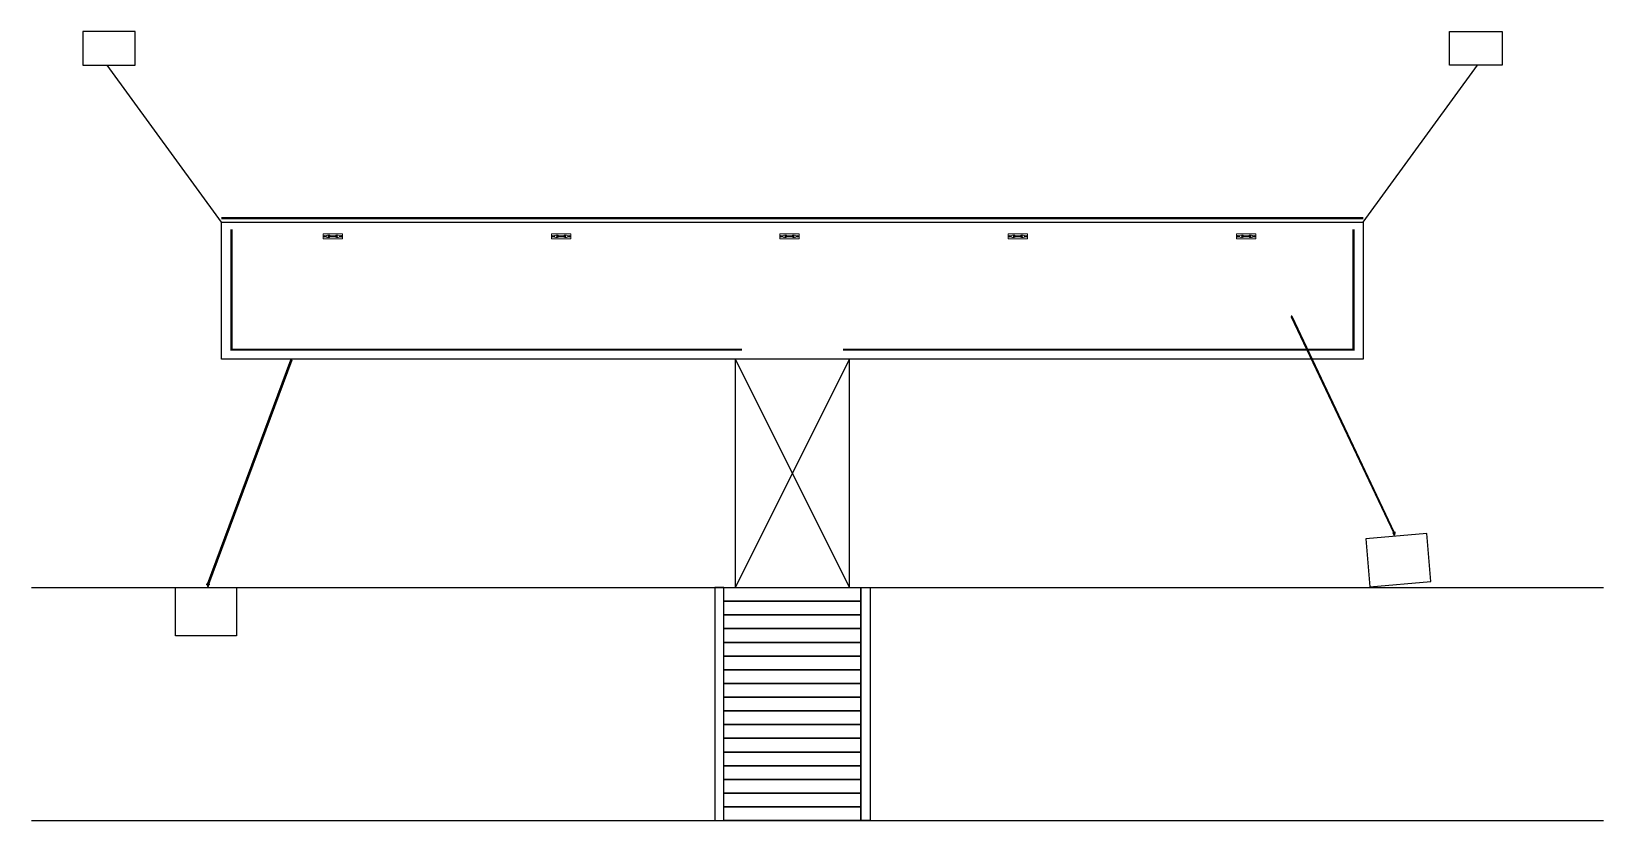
# Model space of a CAD drawing. Header units: inches. Extents: x -26293 to 81187, y 81567 to 122747.
# Drawn here: x -26293 to 8128, y 105476 to 122747 of the extents above; entities that cross this region are included whole.
import ezdxf

# ---------------------------------------------------------------- set-up
doc = ezdxf.new("R2010")
doc.units = ezdxf.units.IN
doc.header["$LTSCALE"] = 1000
doc.header["$MEASUREMENT"] = 0
doc.linetypes.add('DOTE', pattern=[2.42, 2, -0.2, 0.02, -0.2])
doc.layers.add('00标注文字', color=2, linetype='Continuous', lineweight=15)
for name, color, linetype in [('DOTE', 1, 'Continuous'), ('PUB_DIM', 3, 'Continuous'), ('W-STEEL_FRAME钢架', 3, 'Continuous')]:
    doc.layers.add(name, color=color, linetype=linetype)

# ---------------------------------------------------------------- blocks, each defined once
blk = doc.blocks.new('游艇码头系船柱')
at = {"layer": '00标注文字', "color": 2}
for p, q in [((0.04, 0.1), (0.045, 0.1)), ((0.04, 0.05), (0.045, 0.05)), ((0.045, 0.1), (0.045, 0.05)), ((0.045, 0.095), (0.096, 0.095)), ((0.045, 0.055), (0.096, 0.055)), ((0.15, 0.11), (0.19, 0.11)), ((0.15, 0.04), (0.19, 0.04)), ((0.43, 0.095), (0.18, 0.095)), ((0.43, 0.055), (0.18, 0.055)), ((0.46, 0.11), (0.42, 0.11)), ((0.46, 0.04), (0.42, 0.04)), ((0.565, 0.095), (0.514, 0.095)), ((0.565, 0.055), (0.514, 0.055)), ((0.57, 0.1), (0.565, 0.1)), ((0.565, 0.1), (0.565, 0.05)), ((0.57, 0.05), (0.565, 0.05))]:
    blk.add_line(p, q, dxfattribs=at)
blk.add_lwpolyline([(0, 0.15), (0.61, 0.15), (0.61, 0), (0, 0)], close=True, dxfattribs=at)
for centre in [(0.13, 0.075), (0.48, 0.075)]:
    blk.add_circle(centre, 0.04, dxfattribs=at)
at = {"layer": '00标注文字', "color": 8}
for centre in [(0.13, 0.075), (0.48, 0.075)]:
    blk.add_circle(centre, 0.035, dxfattribs=at)
at = {"layer": '00标注文字', "color": 2}
for centre, radius, start, end in [((0.046, 0.075), 0.0256, 102.6804, 257.3196), ((0.151, 0.075), 0.035, 325.1501, 34.8499), ((0.19, 0.075), 0.035, 34.8499, 90), ((0.19, 0.075), 0.035, 270, 325.1501), ((0.42, 0.075), 0.035, 90, 145.1501), ((0.42, 0.075), 0.035, 214.8499, 270), ((0.459, 0.075), 0.035, 145.1501, 214.8499), ((0.564, 0.075), 0.0256, 282.6804, 77.3196)]:
    blk.add_arc(centre, radius, start, end, dxfattribs=at)
blk = doc.blocks.new('*U242')
at = {"layer": '00标注文字', "xscale": -693.1336901761795, "yscale": 693.1336901761795, "zscale": 693.1336901761795}
blk.add_blockref('游艇码头系船柱', (211, -52), dxfattribs=at)
blk = doc.blocks.new('*U243')
at = {"color": 0, "linetype": 'ByBlock', "lineweight": -2, "transparency": 16777216}
for p in [(0, 0), (5000, 0), (10000, 0), (15000, 0), (20000, 0)]:
    blk.add_blockref('*U242', p, dxfattribs=at)
blk = doc.blocks.new('*U244')
blk.add_lwpolyline([(-1500, 150), (1500, 150), (1500, -150), (-1500, -150)], close=True)
blk = doc.blocks.new('*U245')
at = {"color": 0, "linetype": 'ByBlock', "lineweight": -2, "transparency": 16777216}
for p in [(0, 0), (0, -300), (0, -600), (0, -900), (0, -1200), (0, -1500), (0, -1800), (0, -2100), (0, -2400), (0, -2700), (0, -3000), (0, -3300), (0, -3600), (0, -3900), (0, -4200), (0, -4500), (0, -4800)]:
    blk.add_blockref('*U244', p, dxfattribs=at)
blk = doc.blocks.new('M24_90')
at = {"layer": 'PUB_DIM'}
for p, q in [((-11, 11), (-14, 10)), ((-11, 11), (-7, 10)), ((-11, 11), (11, 11)), ((-7, 10), (0, 11)), ((-7, 10), (-7, 0)), ((0, 11), (7, 10)), ((11, 11), (7, 10)), ((7, 10), (7, 0)), ((11, 11), (14, 10)), ((-11, -74), (-14, -73)), ((-11, -74), (-7, -73)), ((-11, -74), (11, -74)), ((-7, -73), (-7, -58)), ((-7, -73), (0, -74)), ((0, -74), (7, -73)), ((7, -73), (7, -58)), ((11, -74), (7, -73)), ((11, -74), (14, -73))]:
    blk.add_line(p, q, dxfattribs=at)
for points in [[(-14, 10), (14, 10), (14, 0), (-14, 0)], [(-8, 0), (8, 0), (8, -77), (-8, -77)], [(-15, -52), (15, -52), (15, -55), (-15, -55)], [(-14, -73), (14, -73), (14, -58), (-14, -58)]]:
    blk.add_lwpolyline(points, close=True, dxfattribs=at)
blk = doc.blocks.new('M16膨胀螺栓')
at = {"layer": 'PUB_DIM'}
for p, q in [((-12, 12), (-16, 10)), ((-12, 12), (-8, 10)), ((-12, 12), (12, 12)), ((-8, 10), (0, 12)), ((0, 12), (8, 10)), ((12, 12), (8, 10)), ((12, 12), (16, 10)), ((-8, -84), (-12, -103)), ((-12, -103), (-12, -112)), ((-12, -112), (12, -112)), ((-10, -112), (-10, -112)), ((0, -128), (-10, -123)), ((-5, -117), (5, -117)), ((-2, -107), (-4, -112)), ((-1, -84), (-2, -107)), ((0, -128), (10, -123)), ((1, -84), (2, -107)), ((2, -107), (4, -112)), ((8, -84), (12, -103)), ((10, -112), (10, -112)), ((12, -103), (12, -112))]:
    blk.add_line(p, q, dxfattribs=at)
for points in [[(-16, 10), (16, 10), (16, 0), (-16, 0)], [(-8, 22), (8, 22), (8, -73), (-8, -73)], [(-10, -18), (10, -18), (10, -123), (-10, -123)], [(-8, -79), (8, -79), (8, -84), (-8, -84)]]:
    blk.add_lwpolyline(points, close=True, dxfattribs=at)
for centre, start, end in [((-5, -112), 180, 270), ((5, -112), 270, 0)]:
    blk.add_arc(centre, 5, start, end, dxfattribs=at)
blk = doc.blocks.new('jhasdasda')
for points in [[(31715.21, 22809.98), (31734.5, 22817.16), (31734.48, 22817.23), (31715.19, 22810.05)], [(31715.15, 22810.11), (31715.15, 22809.92), (31715.25, 22809.92), (31715.25, 22810.11)], [(31715.15, 22810.11), (31715.15, 22809.92), (31715.15, 22809.92), (31715.15, 22810.11)]]:
    blk.add_lwpolyline(points, close=True)
at = {"layer": 'DOTE', "linetype": 'DOTE', "ltscale": 0.02}
for p, q in [((31734.51, 22817.19), (31734.51, 22817.23)), ((31715.16, 22810.01), (31715.05, 22810.01)), ((31715.08, 22810.03), (31715.08, 22809.99))]:
    blk.add_line(p, q, dxfattribs=at)
at = {"layer": 'DOTE', "linetype": 'DOTE', "ltscale": 0.005}
for p, q in [((31715.06, 22810.04), (31715.04, 22810.04)), ((31715.06, 22809.99), (31715.04, 22809.99))]:
    blk.add_line(p, q, dxfattribs=at)
at = {"layer": 'PUB_DIM'}
for p, q in [((31734.53, 22817.22), (31734.5, 22817.21)), ((31734.54, 22817.21), (31734.5, 22817.2)), ((31734.5, 22817.19), (31734.5, 22817.21)), ((31734.54, 22817.2), (31734.5, 22817.19)), ((31734.54, 22817.2), (31734.5, 22817.19)), ((31715.05, 22810.04), (31715.05, 22810.04)), ((31715.05, 22810.03), (31715.05, 22810.03)), ((31715.05, 22810.02), (31715.1, 22810.02)), ((31715.05, 22810.01), (31715.1, 22810.01)), ((31715.05, 22810.01), (31715.1, 22810.01)), ((31715.05, 22810), (31715.1, 22810)), ((31715.05, 22809.99), (31715.05, 22809.99)), ((31715.05, 22809.98), (31715.05, 22809.98)), ((31715.1, 22810.02), (31715.1, 22810))]:
    blk.add_line(p, q, dxfattribs=at)
for points in [[(31734.53, 22817.21), (31734.46, 22817.19), (31734.46, 22817.18), (31734.53, 22817.2)], [(31734.54, 22817.17), (31734.54, 22817.24), (31734.54, 22817.24), (31734.54, 22817.17)], [(31715.05, 22810.05), (31715.05, 22809.98), (31715.05, 22809.98), (31715.05, 22810.05)], [(31715.07, 22810.01), (31715.15, 22810.01), (31715.15, 22810.01), (31715.07, 22810.01)]]:
    blk.add_lwpolyline(points, close=True, dxfattribs=at)
at = {"layer": 'PUB_DIM', "yscale": 0.00034578227118466, "zscale": 0.00034578227118466}
for name, p, xscale, rotation in [('M24_90', (31734.52, 22817.19), -0.00034578227118466, 197.171382090231), ('M16膨胀螺栓', (31715.05, 22810.04), -0.00034578227118466, 270.0000000000003), ('M16膨胀螺栓', (31715.05, 22809.99), 0.00034578227118466, 270.0000000000675)]:
    blk.add_blockref(name, p, dxfattribs=dict(at, xscale=xscale, rotation=rotation))
at = {"layer": 'PUB_DIM', "xscale": -0.00034578227118466, "yscale": 0.00034578227118466, "zscale": 0.00034578227118466}
blk.add_blockref('M24_90', (31715.08, 22810.02), dxfattribs=at)

msp = doc.modelspace()

# ---------------------------------------------------------------- linework, layer by layer
for points in [[(-24022, 122747), (-25171, 122747), (-25171, 122008), (-24022, 122008)], [(4756, 122747), (5905, 122747), (5905, 122008), (4756, 122008)], [(-22132, 118576), (2868, 118576), (2868, 115576), (-7632, 115576), (-7632, 115576), (-11632, 115576), (-11632, 115576), (-22132, 115576)], [(4257, 111760), (2922, 111645), (3013, 110592), (4348, 110708)], [(-23139, 110576), (-21800, 110576), (-21800, 109519), (-23139, 109519)], [(-11132, 110576), (-11332, 110576), (-11332, 105476), (-11132, 105476)], [(-8132, 110576), (-7932, 110576), (-7932, 105476), (-8132, 105476)]]:
    msp.add_lwpolyline(points, close=True)
for points in [[(-22135, 118576), (-24633, 122009)], [(2868, 118576), (5367, 122009)], [(-26293, 110576), (8128, 110576)], [(-26293, 105476), (8128, 105476)]]:
    msp.add_lwpolyline(points)
at = {"color": 4, "const_width": 50}
msp.add_lwpolyline([(-22132, 118663), (2865, 118663)], dxfattribs=at)
at = {"color": 6, "const_width": 50}
for points in [[(-21913, 118416), (-21913, 115782), (-11427, 115782), (-11427, 115782), (-10736, 115782)], [(2650, 118416), (2650, 115782), (-7837, 115782), (-7837, 115782), (-8527, 115782)]]:
    msp.add_lwpolyline(points, dxfattribs=at)
at = {"color": 2}
msp.add_lwpolyline([(-10882, 110576), (-8382, 110576), (-8382, 115576), (-10882, 115576)], close=True, dxfattribs=at)
for points in [[(-8382, 115576), (-10882, 110576)], [(-10882, 115576), (-8382, 110576)]]:
    msp.add_lwpolyline(points, dxfattribs=at)

# ---------------------------------------------------------------- block references
for name, p in [('*U243', (-19695, 118263)), ('*U245', (-9632, 110426))]:
    msp.add_blockref(name, p)
at = {"layer": 'W-STEEL_FRAME钢架', "yscale": 254.4050199640112, "zscale": 254.4050199640112}
for p, xscale, rotation in [((6481262, -7425772), 254.4050199640112, 94.95136005142582), ((-5825410, -7957859), -254.4050199640112, 270)]:
    msp.add_blockref('jhasdasda', p, dxfattribs=dict(at, xscale=xscale, rotation=rotation))

doc.saveas('drawing.dxf')
